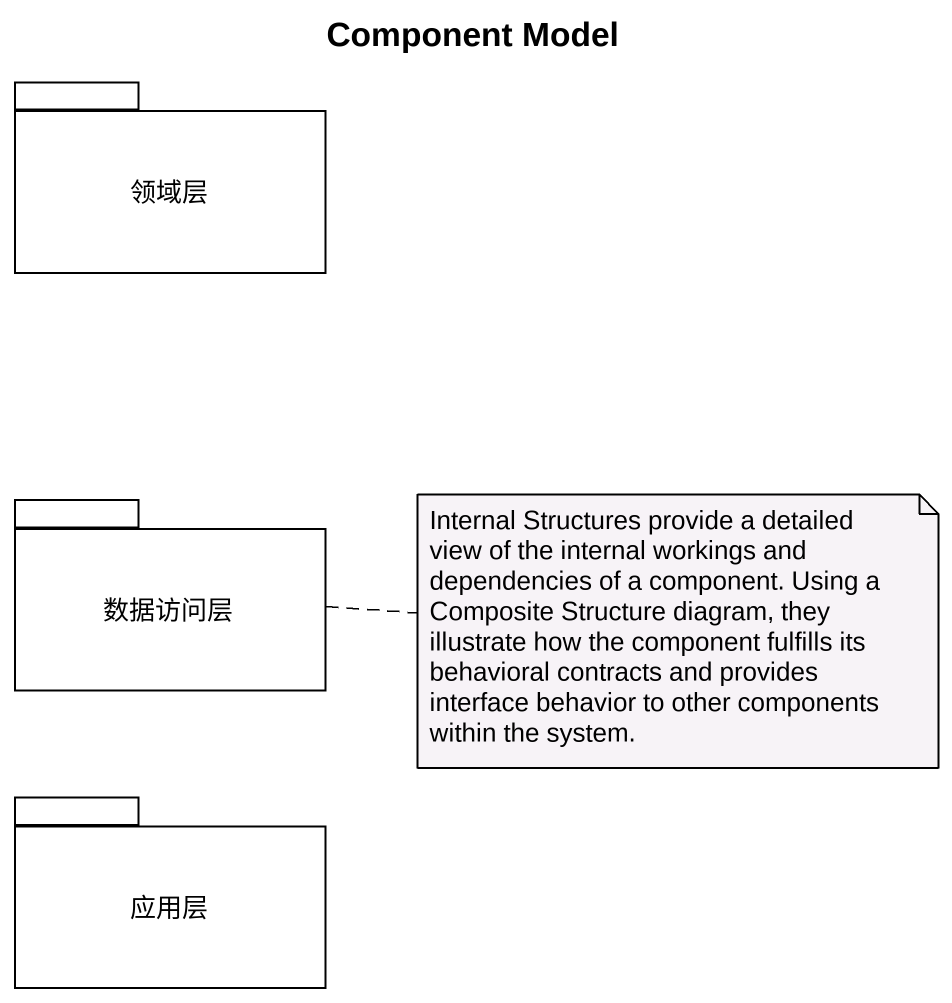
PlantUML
@startuml
title Component Model
package 领域层 {
}
package 数据访问层 {
}
package 应用层 {
}
note right of 数据访问层 : Internal Structures provide a detailed view of the internal workings and dependencies of a component. Using a Composite Structure diagram, they illustrate how the component fulfills its behavioral contracts and provides interface behavior to other components within the system.
@enduml
